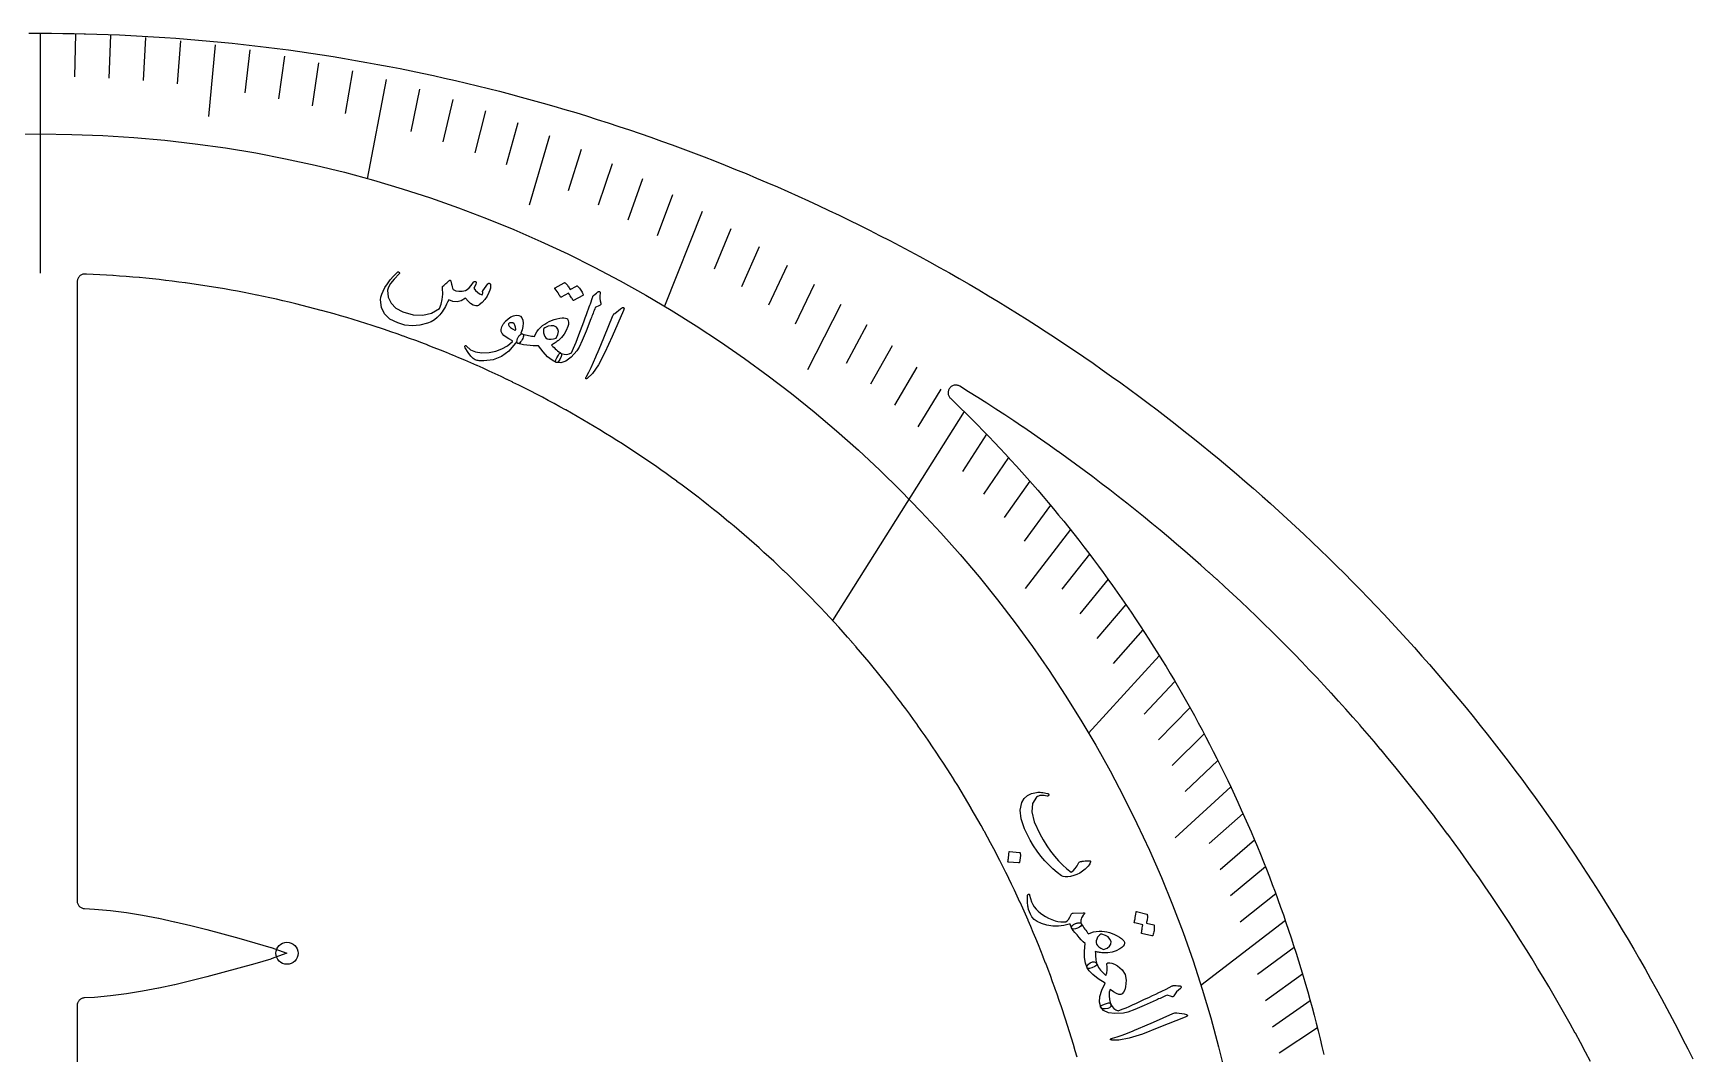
# Model space of a CAD drawing. Header units: millimetres. Extents: x -60 to 60, y -60 to 60.
# Drawn here: x -0.2 to 53.8, y 26.8 to 60 of the extents above; entities that cross this region are included whole.
import ezdxf

# ---------------------------------------------------------------- set-up
doc = ezdxf.new("R2010")
doc.units = ezdxf.units.MM
for name, color, linetype in [('CUT_INNER', 6, 'Continuous'), ('CUT_OUTER', 1, 'Continuous'), ('ENGRAVE', 7, 'Continuous'), ('ENGRAVE_FINE', 8, 'Continuous'), ('TEXT', 5, 'Continuous')]:
    doc.layers.add(name, color=color, linetype=linetype)

msp = doc.modelspace()

# ---------------------------------------------------------------- linework, layer by layer
at = {"layer": 'CUT_INNER'}
for points in [[(33.7266, 26.7028), (33.6677, 26.908), (33.6673, 26.9095), (33.6072, 27.1144), (33.6068, 27.1159), (33.5454, 27.3205), (33.545, 27.3219), (33.4823, 27.5261), (33.4819, 27.5276), (33.418, 27.7314), (33.4175, 27.7328), (33.3524, 27.9362), (33.352, 27.9377), (33.2856, 28.1406), (33.2851, 28.1421), (33.2175, 28.3447), (33.217, 28.3461), (33.1482, 28.5483), (33.1477, 28.5497), (33.0776, 28.7515), (33.0771, 28.7529), (33.0057, 28.9542), (33.0052, 28.9556), (32.9326, 29.1565), (32.9321, 29.1579), (32.8583, 29.3583), (32.8578, 29.3598), (32.7828, 29.5597), (32.7822, 29.5612), (32.706, 29.7606), (32.7054, 29.7621), (32.628, 29.9611), (32.6274, 29.9625), (32.5487, 30.1611), (32.5481, 30.1625), (32.4682, 30.3605), (32.4677, 30.3619), (32.3865, 30.5595), (32.3859, 30.5609), (32.3036, 30.758), (32.303, 30.7594), (32.2195, 30.9559), (32.2189, 30.9573), (32.1341, 31.1534), (32.1335, 31.1548), (32.0476, 31.3503), (32.047, 31.3517), (31.9598, 31.5466), (31.9592, 31.548), (31.8709, 31.7425), (31.8702, 31.7439), (31.7807, 31.9377), (31.78, 31.9391), (31.6893, 32.1325), (31.6887, 32.1339), (31.5968, 32.3266), (31.5961, 32.328), (31.503, 32.5202), (31.5024, 32.5216), (31.4081, 32.7132), (31.4074, 32.7146), (31.312, 32.9056), (31.3113, 32.907), (31.2147, 33.0975), (31.214, 33.0988), (31.1162, 33.2887), (31.1155, 33.2901), (31.0166, 33.4793), (31.0159, 33.4807), (30.9158, 33.6693), (30.9151, 33.6707), (30.8138, 33.8587), (30.8131, 33.8601), (30.7107, 34.0475), (30.7099, 34.0488), (30.6064, 34.2356), (30.6056, 34.2369), (30.5009, 34.4231), (30.5002, 34.4244), (30.3944, 34.6099), (30.3936, 34.6112), (30.2866, 34.7961), (30.2859, 34.7974), (30.1778, 34.9816), (30.177, 34.9829), (30.0677, 35.1664), (30.067, 35.1677), (29.9566, 35.3506), (29.9558, 35.3519), (29.8443, 35.534), (29.8435, 35.5353), (29.7309, 35.7168), (29.7301, 35.7181), (29.6164, 35.8989), (29.6156, 35.9002), (29.5008, 36.0802), (29.5, 36.0815), (29.3841, 36.2609), (29.3832, 36.2622), (29.2662, 36.4408), (29.2654, 36.4421), (29.1473, 36.62), (29.1464, 36.6213), (29.0272, 36.7985), (29.0264, 36.7998), (28.9061, 36.9763), (28.9052, 36.9775), (28.7839, 37.1533), (28.783, 37.1545), (28.6606, 37.3295), (28.6597, 37.3307), (28.5362, 37.505), (28.5353, 37.5062), (28.4107, 37.6797), (28.4098, 37.6809), (28.2842, 37.8536), (28.2833, 37.8549), (28.1566, 38.0268), (28.1557, 38.028), (28.0279, 38.1991), (28.027, 38.2004), (27.8982, 38.3707), (27.8973, 38.3719), (27.7675, 38.5415), (27.7665, 38.5427), (27.6357, 38.7115), (27.6347, 38.7127), (27.5028, 38.8806), (27.5019, 38.8819), (27.3689, 39.049), (27.368, 39.0502), (27.234, 39.2165), (27.233, 39.2177), (27.0981, 39.3832), (27.0971, 39.3844), (26.9611, 39.5491), (26.9601, 39.5502), (26.8231, 39.7141), (26.8222, 39.7152), (26.6842, 39.8782), (26.6832, 39.8794), (26.5442, 40.0415), (26.5432, 40.0427), (26.4032, 40.204), (26.4022, 40.2051), (26.2612, 40.3655), (26.2602, 40.3667), (26.1182, 40.5262), (26.1172, 40.5274), (25.9743, 40.6861), (25.9732, 40.6872), (25.8293, 40.845), (25.8283, 40.8461), (25.6834, 41.003), (25.6824, 41.0042), (25.5366, 41.1602), (25.5355, 41.1613), (25.3887, 41.3164), (25.3877, 41.3175), (25.2399, 41.4717), (25.2389, 41.4728), (25.0902, 41.6261), (25.0891, 41.6272), (24.9395, 41.7796), (24.9384, 41.7807), (24.7879, 41.9322), (24.7868, 41.9333), (24.6353, 42.0838), (24.6343, 42.0849), (24.4819, 42.2345), (24.4808, 42.2356), (24.3275, 42.3843), (24.3264, 42.3853), (24.1721, 42.5331), (24.171, 42.5341), (24.0159, 42.6809), (24.0148, 42.6819), (23.8588, 42.8278), (23.8576, 42.8288), (23.7007, 42.9737), (23.6996, 42.9747), (23.5418, 43.1186), (23.5407, 43.1197), (23.382, 43.2626), (23.3809, 43.2636), (23.2213, 43.4056), (23.2202, 43.4066), (23.0597, 43.5476), (23.0586, 43.5486), (22.8973, 43.6885), (22.8961, 43.6895), (22.734, 43.8285), (22.7328, 43.8295), (22.5699, 43.9675), (22.5687, 43.9685), (22.4049, 44.1055), (22.4037, 44.1065), (22.239, 44.2425), (22.2378, 44.2435), (22.0723, 44.3784), (22.0711, 44.3794), (21.9048, 44.5133), (21.9036, 44.5143), (21.7365, 44.6472), (21.7353, 44.6482), (21.5673, 44.7801), (21.5661, 44.781), (21.3973, 44.9119), (21.3961, 44.9128), (21.2266, 45.0427), (21.2253, 45.0436), (21.055, 45.1724), (21.0538, 45.1733), (20.8826, 45.3011), (20.8814, 45.302), (20.7095, 45.4287), (20.7082, 45.4296), (20.5355, 45.5552), (20.5343, 45.5561), (20.3608, 45.6807), (20.3596, 45.6816), (20.1854, 45.8051), (20.1841, 45.8059), (20.0091, 45.9284), (20.0079, 45.9293), (19.8321, 46.0506), (19.8309, 46.0515), (19.6544, 46.1718), (19.6531, 46.1726), (19.4759, 46.2918), (19.4747, 46.2927), (19.2967, 46.4108), (19.2955, 46.4116), (19.1168, 46.5286), (19.1155, 46.5294), (18.9361, 46.6454), (18.9349, 46.6462), (18.7548, 46.761), (18.7535, 46.7618), (18.5727, 46.8755), (18.5714, 46.8763), (18.3899, 46.9889), (18.3886, 46.9897), (18.2065, 47.1012), (18.2052, 47.102), (18.0223, 47.2123), (18.021, 47.2131), (17.8375, 47.3224), (17.8362, 47.3231), (17.652, 47.4312), (17.6507, 47.432), (17.4658, 47.539), (17.4645, 47.5397), (17.279, 47.6456), (17.2777, 47.6463), (17.0916, 47.751), (17.0902, 47.7518), (16.9034, 47.8553), (16.9021, 47.8561), (16.7147, 47.9585), (16.7133, 47.9592), (16.5253, 48.0604), (16.524, 48.0612), (16.3353, 48.1612), (16.3339, 48.162), (16.1447, 48.2609), (16.1433, 48.2616), (15.9535, 48.3594), (15.9521, 48.3601), (15.7616, 48.4567), (15.7603, 48.4574), (15.5692, 48.5528), (15.5678, 48.5535), (15.3762, 48.6477), (15.3748, 48.6484), (15.1826, 48.7415), (15.1812, 48.7422), (14.9885, 48.8341), (14.9871, 48.8347), (14.7938, 48.9254), (14.7924, 48.9261), (14.5985, 49.0156), (14.5971, 49.0162), (14.4026, 49.1046), (14.4013, 49.1052), (14.2063, 49.1923), (14.2049, 49.193), (14.0094, 49.2789), (14.008, 49.2795), (13.8119, 49.3643), (13.8105, 49.3649), (13.614, 49.4484), (13.6126, 49.449), (13.4155, 49.5313), (13.4141, 49.5319), (13.2166, 49.613), (13.2151, 49.6136), (13.0171, 49.6935), (13.0157, 49.6941), (12.8171, 49.7728), (12.8157, 49.7733), (12.6167, 49.8508), (12.6153, 49.8514), (12.4158, 49.9276), (12.4143, 49.9282), (12.2144, 50.0032), (12.213, 50.0037), (12.0126, 50.0775), (12.0111, 50.078), (11.8103, 50.1506), (11.8088, 50.1511), (11.6075, 50.2224), (11.6061, 50.2229), (11.4044, 50.293), (11.4029, 50.2935), (11.2007, 50.3624), (11.1993, 50.3629), (10.9967, 50.4305), (10.9953, 50.431), (10.7923, 50.4973), (10.7908, 50.4978), (10.5874, 50.5629), (10.586, 50.5634), (10.3822, 50.6273), (10.3807, 50.6277), (10.1766, 50.6903), (10.1751, 50.6908), (9.9705, 50.7521), (9.9691, 50.7526), (9.7641, 50.8127), (9.7627, 50.8131), (9.5574, 50.872), (9.5559, 50.8724), (9.3503, 50.93), (9.3488, 50.9304), (9.1428, 50.9867), (9.1413, 50.9871), (8.935, 51.0422), (8.9335, 51.0426), (8.7268, 51.0964), (8.7253, 51.0967), (8.5183, 51.1493), (8.5168, 51.1496), (8.3095, 51.2009), (8.308, 51.2013), (8.1004, 51.2512), (8.0989, 51.2516), (7.891, 51.3003), (7.8895, 51.3006), (7.6813, 51.3481), (7.6798, 51.3484), (7.4712, 51.3946), (7.4698, 51.3949), (7.261, 51.4398), (7.2595, 51.4401), (7.0504, 51.4837), (7.0489, 51.484), (6.8396, 51.5263), (6.8381, 51.5266), (6.6285, 51.5676), (6.627, 51.5679), (6.4171, 51.6076), (6.4156, 51.6079), (6.2056, 51.6464), (6.2041, 51.6466), (5.9938, 51.6838), (5.9922, 51.684), (5.7817, 51.7199), (5.7802, 51.7202), (5.5695, 51.7547), (5.568, 51.755), (5.357, 51.7883), (5.3555, 51.7885), (5.1443, 51.8205), (5.1428, 51.8207), (4.9315, 51.8514), (4.93, 51.8516), (4.7184, 51.881), (4.7169, 51.8812), (4.5052, 51.9093), (4.5037, 51.9095), (4.2918, 51.9363), (4.2903, 51.9365), (4.0783, 51.962), (4.0767, 51.9621), (3.8646, 51.9863), (3.863, 51.9865), (3.6507, 52.0094), (3.6492, 52.0095), (3.4367, 52.0311), (3.4352, 52.0313), (3.2226, 52.0516), (3.2211, 52.0517), (3.0084, 52.0707), (3.0068, 52.0708), (2.794, 52.0885), (2.7925, 52.0886), (2.5795, 52.105), (2.578, 52.1051), (2.365, 52.1201), (2.3635, 52.1202), (2.1503, 52.134), (2.1488, 52.1341), (1.9356, 52.1465), (1.9341, 52.1466), (1.7208, 52.1577), (1.7193, 52.1578), (1.506, 52.1676), (1.5044, 52.1677), (1.46, 52.1695), (1.4348, 52.1692), (1.4098, 52.1664), (1.3852, 52.1611), (1.3613, 52.1534), (1.3382, 52.1433), (1.3163, 52.1309), (1.2958, 52.1164), (1.2768, 52.0999), (1.2595, 52.0816), (1.2442, 52.0617), (1.231, 52.0403), (1.22, 52.0176), (1.2113, 51.994), (1.205, 51.9697), (1.2013, 51.9448), (1.2, 51.9197), (1.2, 31.7841), (1.2011, 31.7604), (1.2045, 31.7368), (1.2101, 31.7137), (1.2179, 31.6912), (1.2278, 31.6695), (1.2397, 31.6489), (1.2535, 31.6295), (1.2691, 31.6116), (1.2864, 31.5951), (1.3051, 31.5804), (1.3251, 31.5676), (1.3463, 31.5567), (1.3684, 31.5478), (1.3912, 31.5412), (1.4146, 31.5367), (1.4383, 31.5344), (1.7602, 31.5193), (1.7654, 31.519), (2.2822, 31.4729), (2.2869, 31.4724), (2.8042, 31.4064), (2.8083, 31.4058), (3.3262, 31.322), (3.3298, 31.3214), (3.8483, 31.2222), (3.8512, 31.2216), (4.3703, 31.1092), (4.3727, 31.1087), (4.8923, 30.9856), (4.8941, 30.9851), (5.4143, 30.8535), (5.4156, 30.8532), (5.9357, 30.7153), (6.4576, 30.5723), (6.9795, 30.4254), (6.9808, 30.425), (7.4983, 30.2734), (7.5054, 30.2711), (8.0176, 30.087), (8.0228, 30.0848), (8.0176, 30.0827), (7.5054, 29.8986), (7.4983, 29.8963), (6.9808, 29.7447), (6.9795, 29.7443), (6.4593, 29.5978), (5.9377, 29.4549), (5.4156, 29.3165), (5.4143, 29.3162), (4.8941, 29.1845), (4.8923, 29.1841), (4.3727, 29.061), (4.3703, 29.0604), (3.8512, 28.9481), (3.8483, 28.9475), (3.3298, 28.8483), (3.3262, 28.8477), (2.8083, 28.7639), (2.8042, 28.7633), (2.2869, 28.6973), (2.2822, 28.6968), (1.7654, 28.6507), (1.7602, 28.6503), (1.4383, 28.6353), (1.4146, 28.633), (1.3912, 28.6285), (1.3684, 28.6218), (1.3463, 28.613), (1.3251, 28.6021), (1.3051, 28.5893), (1.2864, 28.5745), (1.2691, 28.5581), (1.2535, 28.5401), (1.2397, 28.5208), (1.2278, 28.5001), (1.2179, 28.4785), (1.2101, 28.456), (1.2045, 28.4329), (1.2011, 28.4093), (1.2, 28.3855), (1.2, 18.5477)], [(50.4331, 26.5613), (50.2699, 26.8689), (50.2691, 26.8703), (50.1041, 27.1769), (50.1033, 27.1782), (49.9364, 27.4838), (49.9356, 27.4851), (49.7668, 27.7897), (49.766, 27.791), (49.5953, 28.0945), (49.5946, 28.0959), (49.422, 28.3983), (49.4213, 28.3996), (49.2468, 28.701), (49.2461, 28.7023), (49.0698, 29.0027), (49.069, 29.004), (48.8909, 29.3032), (48.8901, 29.3045), (48.7102, 29.6026), (48.7094, 29.6039), (48.5276, 29.901), (48.5268, 29.9023), (48.3433, 30.1982), (48.3425, 30.1995), (48.1571, 30.4942), (48.1562, 30.4955), (47.969, 30.7891), (47.9682, 30.7904), (47.7792, 31.0829), (47.7784, 31.0842), (47.5876, 31.3755), (47.5868, 31.3767), (47.3942, 31.6669), (47.3933, 31.6681), (47.199, 31.9571), (47.1981, 31.9583), (47.002, 32.2461), (47.0012, 32.2473), (46.8033, 32.5339), (46.8024, 32.5351), (46.6028, 32.8204), (46.6019, 32.8217), (46.4005, 33.1058), (46.3996, 33.107), (46.1965, 33.3899), (46.1956, 33.3911), (45.9908, 33.6727), (45.9899, 33.6739), (45.7833, 33.9542), (45.7824, 33.9555), (45.5741, 34.2345), (45.5732, 34.2358), (45.3632, 34.5135), (45.3622, 34.5147), (45.1505, 34.7912), (45.1496, 34.7924), (44.9362, 35.0676), (44.9353, 35.0688), (44.7202, 35.3427), (44.7192, 35.3439), (44.5025, 35.6164), (44.5015, 35.6176), (44.2831, 35.8888), (44.2822, 35.89), (44.0621, 36.1598), (44.0611, 36.161), (43.8394, 36.4295), (43.8384, 36.4307), (43.615, 36.6978), (43.614, 36.699), (43.389, 36.9647), (43.388, 36.9659), (43.1614, 37.2303), (43.1604, 37.2314), (42.9322, 37.4944), (42.9311, 37.4956), (42.7013, 37.7571), (42.7003, 37.7583), (42.4688, 38.0184), (42.4678, 38.0196), (42.2347, 38.2783), (42.2337, 38.2794), (41.9991, 38.5367), (41.998, 38.5378), (41.7618, 38.7937), (41.7608, 38.7948), (41.523, 39.0492), (41.5219, 39.0503), (41.2826, 39.3033), (41.2816, 39.3044), (41.0407, 39.5558), (41.0396, 39.5569), (40.7972, 39.8069), (40.7961, 39.808), (40.5522, 40.0565), (40.5511, 40.0576), (40.3056, 40.3045), (40.3045, 40.3056), (40.0576, 40.5511), (40.0565, 40.5522), (39.808, 40.7961), (39.8069, 40.7972), (39.5569, 41.0396), (39.5558, 41.0407), (39.3044, 41.2816), (39.3033, 41.2826), (39.0503, 41.5219), (39.0492, 41.523), (38.7948, 41.7608), (38.7937, 41.7618), (38.5378, 41.998), (38.5367, 41.9991), (38.2794, 42.2337), (38.2783, 42.2347), (38.0196, 42.4678), (38.0184, 42.4688), (37.7583, 42.7003), (37.7571, 42.7013), (37.4956, 42.9311), (37.4944, 42.9322), (37.2314, 43.1604), (37.2303, 43.1614), (36.9659, 43.388), (36.9647, 43.389), (36.699, 43.614), (36.6978, 43.615), (36.4307, 43.8384), (36.4295, 43.8394), (36.161, 44.0611), (36.1598, 44.0621), (35.89, 44.2822), (35.8888, 44.2831), (35.6176, 44.5015), (35.6164, 44.5025), (35.3439, 44.7192), (35.3427, 44.7202), (35.0688, 44.9353), (35.0676, 44.9362), (34.7924, 45.1496), (34.7912, 45.1505), (34.5147, 45.3622), (34.5135, 45.3632), (34.2358, 45.5732), (34.2345, 45.5741), (33.9555, 45.7824), (33.9542, 45.7833), (33.6739, 45.9899), (33.6727, 45.9908), (33.3911, 46.1956), (33.3899, 46.1965), (33.107, 46.3996), (33.1058, 46.4005), (32.8217, 46.6019), (32.8204, 46.6028), (32.5351, 46.8024), (32.5339, 46.8033), (32.2473, 47.0012), (32.2461, 47.002), (31.9583, 47.1981), (31.9571, 47.199), (31.6681, 47.3933), (31.6669, 47.3942), (31.3767, 47.5868), (31.3755, 47.5876), (31.0842, 47.7784), (31.0829, 47.7792), (30.7904, 47.9682), (30.7891, 47.969), (30.4955, 48.1562), (30.4942, 48.1571), (30.1995, 48.3425), (30.1982, 48.3433), (29.9121, 48.5208), (29.8907, 48.5326), (29.8683, 48.5423), (29.845, 48.5498), (29.8212, 48.555), (29.7969, 48.5578), (29.7725, 48.5582), (29.7481, 48.5562), (29.7241, 48.5519), (29.7005, 48.5453), (29.6778, 48.5364), (29.656, 48.5253), (29.6354, 48.5121), (29.6162, 48.497), (29.5986, 48.4801), (29.5827, 48.4615), (29.5687, 48.4415), (29.5567, 48.4202), (29.5469, 48.3979), (29.5392, 48.3747), (29.5339, 48.3508), (29.5309, 48.3266), (29.5304, 48.3021), (29.5321, 48.2778), (29.5363, 48.2537), (29.5428, 48.2301), (29.5516, 48.2073), (29.5625, 48.1855), (29.5756, 48.1648), (29.5905, 48.1455), (29.6073, 48.1278), (29.7393, 48.0013), (29.9281, 47.8183), (30.1157, 47.6341), (30.3023, 47.4487), (30.4876, 47.2622), (30.6718, 47.0746), (30.8549, 46.8858), (31.0368, 46.6959), (31.2175, 46.5049), (31.3971, 46.3128), (31.5755, 46.1196), (31.7527, 45.9253), (31.9287, 45.73), (32.1034, 45.5335), (32.277, 45.336), (32.4494, 45.1374), (32.6205, 44.9378), (32.7905, 44.7371), (32.9591, 44.5354), (33.1266, 44.3327), (33.2928, 44.1289), (33.4577, 43.9241), (33.6214, 43.7183), (33.7838, 43.5115), (33.945, 43.3037), (34.1048, 43.0949), (34.2634, 42.8852), (34.4207, 42.6745), (34.5767, 42.4628), (34.7314, 42.2501), (34.8848, 42.0366), (35.0368, 41.822), (35.1876, 41.6066), (35.337, 41.3902), (35.4851, 41.1729), (35.6319, 40.9548), (35.7773, 40.7357), (35.9214, 40.5157), (36.0641, 40.2949), (36.2055, 40.0731), (36.3455, 39.8506), (36.4841, 39.6271), (36.6214, 39.4028), (36.7572, 39.1777), (36.8917, 38.9518), (37.0248, 38.725), (37.1566, 38.4974), (37.2869, 38.269), (37.4158, 38.0398), (37.5433, 37.8098), (37.6694, 37.5791), (37.794, 37.3476), (37.9173, 37.1153), (38.0391, 36.8823), (38.1595, 36.6485), (38.2784, 36.414), (38.396, 36.1787), (38.512, 35.9428), (38.6266, 35.7061), (38.7398, 35.4688), (38.8515, 35.2307), (38.9617, 34.992), (39.0705, 34.7526), (39.1778, 34.5125), (39.2836, 34.2718), (39.388, 34.0305), (39.4908, 33.7885), (39.5922, 33.5458), (39.6921, 33.3026), (39.7905, 33.0587), (39.8874, 32.8143), (39.9828, 32.5693), (40.0767, 32.3236), (40.169, 32.0774), (40.2599, 31.8307), (40.3493, 31.5834), (40.4371, 31.3355), (40.5234, 31.0872), (40.6082, 30.8382), (40.6914, 30.5888), (40.7731, 30.3389), (40.8533, 30.0885), (40.932, 29.8375), (41.0091, 29.5861), (41.0847, 29.3343), (41.1587, 29.082), (41.2311, 28.8292), (41.3021, 28.576), (41.3714, 28.3223), (41.4392, 28.0683), (41.5055, 27.8138), (41.5701, 27.5589), (41.6332, 27.3037), (41.6948, 27.048), (41.7548, 26.792)]]:
    msp.add_lwpolyline(points, dxfattribs=at)
at = {"layer": 'CUT_OUTER'}
msp.add_lwpolyline([(-0.3682, 59.9989), (0, 60), (0.3682, 59.9989), (0.7363, 59.9955), (1.1044, 59.9898), (1.4245, 59.983), (1.4717, 59.9819), (1.8397, 59.9718), (2.2077, 59.9594), (2.5755, 59.9447), (2.9433, 59.9278), (3.311, 59.9086), (3.6785, 59.8871), (4.0459, 59.8634), (4.4131, 59.8375), (4.7802, 59.8093), (5.1471, 59.7788), (5.5138, 59.7461), (5.8803, 59.7112), (6.2465, 59.674), (6.6126, 59.6345), (6.9784, 59.5928), (7.3439, 59.5489), (7.7091, 59.5027), (8.0741, 59.4543), (8.4387, 59.4036), (8.8031, 59.3507), (9.1671, 59.2956), (9.5307, 59.2382), (9.894, 59.1786), (10.257, 59.1168), (10.6195, 59.0527), (10.9816, 58.9865), (11.3434, 58.918), (11.7047, 58.8473), (12.0655, 58.7743), (12.4259, 58.6992), (12.7859, 58.6218), (13.1453, 58.5423), (13.5043, 58.4605), (13.8627, 58.3766), (14.2207, 58.2904), (14.5781, 58.2021), (14.9349, 58.1115), (15.2912, 58.0188), (15.6469, 57.9239), (16.002, 57.8268), (16.3565, 57.7275), (16.7104, 57.626), (17.0637, 57.5224), (17.4163, 57.4166), (17.7683, 57.3087), (18.1196, 57.1986), (18.4703, 57.0863), (18.8202, 56.9719), (19.1694, 56.8554), (19.5179, 56.7367), (19.8657, 56.6159), (20.2127, 56.4929), (20.5589, 56.3678), (20.9044, 56.2406), (21.2491, 56.1113), (21.593, 55.9798), (21.9361, 55.8463), (22.2783, 55.7106), (22.6197, 55.5729), (22.9603, 55.4331), (23.3, 55.2911), (23.6388, 55.1471), (23.9768, 55.001), (24.3138, 54.8529), (24.6499, 54.7027), (24.9851, 54.5504), (25.3193, 54.3961), (25.6526, 54.2397), (25.9849, 54.0813), (26.3163, 53.9208), (26.6466, 53.7583), (26.976, 53.5938), (27.3043, 53.4273), (27.6316, 53.2587), (27.9579, 53.0882), (28.2831, 52.9156), (28.6073, 52.7411), (28.9304, 52.5646), (29.2523, 52.3861), (29.5732, 52.2056), (29.893, 52.0232), (30.2116, 51.8388), (30.5291, 51.6524), (30.8455, 51.4641), (31.1607, 51.2739), (31.4747, 51.0817), (31.7876, 50.8876), (32.0992, 50.6916), (32.4096, 50.4937), (32.7189, 50.2939), (33.0268, 50.0922), (33.3336, 49.8886), (33.6391, 49.6831), (33.9433, 49.4758), (34.2462, 49.2666), (34.5479, 49.0555), (34.8482, 48.8426), (35.1473, 48.6279), (35.445, 48.4113), (35.7413, 48.1929), (36.0364, 47.9727), (36.3301, 47.7507), (36.6224, 47.5269), (36.9133, 47.3013), (37.2028, 47.0739), (37.491, 46.8447), (37.7777, 46.6138), (38.063, 46.3811), (38.3469, 46.1467), (38.6293, 45.9105), (38.9103, 45.6726), (39.1898, 45.433), (39.4678, 45.1917), (39.7444, 44.9487), (40.0194, 44.704), (40.293, 44.4576), (40.565, 44.2095), (40.8355, 43.9598), (41.1045, 43.7084), (41.3719, 43.4553), (41.6377, 43.2007), (41.902, 42.9444), (42.1647, 42.6865), (42.4259, 42.4269), (42.6854, 42.1658), (42.9433, 41.9031), (43.1996, 41.6388), (43.4543, 41.373), (43.7073, 41.1056), (43.9587, 40.8366), (44.2085, 40.5661), (44.4566, 40.2941), (44.703, 40.0206), (44.9477, 39.7455), (45.1907, 39.469), (45.432, 39.1909), (45.6716, 38.9114), (45.9095, 38.6305), (46.1457, 38.3481), (46.3801, 38.0642), (46.6128, 37.7789), (46.8438, 37.4922), (47.0729, 37.204), (47.3003, 36.9145), (47.5259, 36.6236), (47.7497, 36.3313), (47.9718, 36.0376), (48.192, 35.7426), (48.4104, 35.4462), (48.627, 35.1485), (48.8417, 34.8495), (49.0546, 34.5491), (49.2657, 34.2475), (49.4749, 33.9445), (49.6823, 33.6403), (49.8878, 33.3348), (50.0914, 33.0281), (50.2931, 32.7201), (50.4929, 32.4109), (50.6908, 32.1005), (50.8868, 31.7889), (51.0809, 31.476), (51.2731, 31.162), (51.4633, 30.8468), (51.6516, 30.5305), (51.838, 30.213), (52.0224, 29.8943), (52.2048, 29.5746), (52.3853, 29.2537), (52.5638, 28.9317), (52.7404, 28.6086), (52.9149, 28.2845), (53.0875, 27.9593), (53.258, 27.633), (53.4266, 27.3057), (53.5931, 26.9774), (53.7576, 26.648)], dxfattribs=at)
at = {"layer": 'ENGRAVE'}
for points in [[(0, 60), (0, 52.2)], [(11.2544, 58.4958), (10.6335, 55.2688)], [(21.5256, 54.2016), (20.3019, 51.1204)], [(30.0492, 47.6997), (25.7709, 40.9085)], [(36.4023, 39.7593), (34.0971, 37.2415)], [(40.5027, 31.1473), (37.7516, 29.0316)]]:
    msp.add_lwpolyline(points, dxfattribs=at)
for centre, radius in [((0, 17.1454), 39.5786), ((8.0237, 30.0848), 0.36)]:
    msp.add_circle(centre, radius, dxfattribs=at)
at = {"layer": 'ENGRAVE_FINE'}
for points in [[(1.1425, 59.9848), (1.1157, 58.581)], [(2.2839, 59.9391), (2.2304, 58.5359)], [(3.4232, 59.8631), (3.343, 58.461)], [(4.5594, 59.7568), (4.4525, 58.3562)], [(5.6915, 59.6204), (5.4689, 57.2892)], [(6.8184, 59.4541), (6.6582, 58.0578)], [(7.9391, 59.2582), (7.7524, 57.8646)], [(9.0526, 59.0329), (8.8394, 57.6425)], [(10.158, 58.7787), (9.9184, 57.3919)], [(12.3407, 58.1847), (12.0483, 56.8063)], [(13.416, 57.8459), (13.0975, 56.4723)], [(14.4796, 57.4797), (14.1349, 56.1115)], [(15.5305, 57.0869), (15.1598, 55.7243)], [(16.5679, 56.6678), (15.9068, 54.4067)], [(17.591, 56.2232), (17.1686, 54.8733)], [(18.599, 55.7536), (18.151, 54.4106)], [(19.5912, 55.2597), (19.1177, 53.924)], [(20.567, 54.7421), (20.0681, 53.4142)], [(22.4665, 53.6389), (21.9172, 52.3276)], [(23.3889, 53.0547), (22.8148, 51.7523)], [(24.2925, 52.4497), (23.6936, 51.1566)], [(25.1766, 51.8247), (24.5532, 50.5414)], [(26.0408, 51.1806), (24.9607, 49.0577)], [(26.8847, 50.518), (26.2127, 49.2553)], [(27.7078, 49.8378), (27.0119, 48.586)], [(28.5098, 49.1408), (27.7901, 47.9003)], [(29.2904, 48.4279), (28.5471, 47.199)], [(30.786, 46.9572), (29.9963, 45.7527)], [(31.5006, 46.2011), (30.688, 45.0093)], [(32.1928, 45.4322), (31.3576, 44.2536)], [(32.8624, 44.6514), (32.0049, 43.4862)], [(33.5094, 43.8594), (32.0423, 41.9391)], [(34.1336, 43.057), (33.2322, 41.9199)], [(34.735, 42.2451), (33.812, 41.1225)], [(35.3136, 41.4243), (34.3693, 40.3166)], [(35.8694, 40.5954), (34.9041, 39.5029)], [(36.9126, 38.9165), (35.9061, 37.8554)], [(37.4001, 38.0678), (36.3736, 37.0229)], [(37.8651, 37.214), (36.8188, 36.1856)], [(38.3077, 36.3557), (37.2419, 35.3441)], [(38.7281, 35.4935), (36.9177, 33.8343)], [(39.1264, 34.6281), (38.0225, 33.6512)], [(39.5027, 33.7602), (38.3804, 32.8011)], [(39.8574, 32.8904), (38.7169, 31.9493)], [(40.1906, 32.0192), (39.0323, 31.0964)], [(40.7937, 30.2751), (39.6009, 29.3898)], [(41.0641, 29.4032), (39.8545, 28.5371)], [(41.3141, 28.5322), (40.0881, 27.6855)], [(41.544, 27.6626), (40.302, 26.8356)]]:
    msp.add_lwpolyline(points, dxfattribs=at)
at = {"layer": 'TEXT'}
for points in [[(14.5632, 51.847), (14.5758, 51.8597), (14.5883, 51.8672), (14.6008, 51.8696), (14.6133, 51.8669), (14.6274, 51.8589), (14.6378, 51.8484), (14.6445, 51.8353), (14.6476, 51.8197), (14.6493, 51.7677), (14.6409, 51.7078), (14.6222, 51.6399), (14.5934, 51.5639), (14.534, 51.4451), (14.4619, 51.3389), (14.3774, 51.245), (14.2804, 51.1635), (14.2517, 51.1461), (14.2236, 51.1351), (14.1962, 51.1305), (14.1694, 51.1322), (14.0823, 51.162), (13.9971, 51.2147), (13.9135, 51.2905), (13.8313, 51.3892), (13.694, 51.3034), (13.5574, 51.2642), (13.4211, 51.2716), (13.2847, 51.3257), (13.2514, 51.2532), (13.2173, 51.1844), (13.1824, 51.1191), (13.1466, 51.0575), (13.1099, 50.999), (13.0721, 50.9432), (13.0331, 50.8901), (12.993, 50.8397), (12.9115, 50.7522), (12.8187, 50.6782), (12.7148, 50.6173), (12.5996, 50.5696), (12.35, 50.5067), (12.105, 50.487), (11.8638, 50.5105), (11.6255, 50.5773), (11.3752, 50.7049), (11.1991, 50.8727), (11.0969, 51.082), (11.0689, 51.3334), (11.0809, 51.4168), (11.1089, 51.5109), (11.1529, 51.6157), (11.2132, 51.731), (11.29, 51.8539), (11.3826, 51.9775), (11.4911, 52.1018), (11.6158, 52.2266), (11.625, 52.234), (11.6346, 52.2383), (11.6447, 52.2394), (11.6552, 52.2374), (11.665, 52.2332), (11.6728, 52.2276), (11.6787, 52.2206), (11.6827, 52.2124), (11.6836, 52.2018), (11.6818, 52.1918), (11.6771, 52.1822), (11.6695, 52.173), (11.5081, 52.0056), (11.3929, 51.862), (11.3234, 51.7425), (11.2991, 51.6475), (11.3203, 51.4133), (11.4095, 51.2183), (11.5664, 51.0619), (11.7914, 50.9431), (12.1304, 50.8475), (12.4418, 50.8319), (12.7274, 50.897), (12.9882, 51.0437), (13.0418, 51.1853), (13.0761, 51.3435), (13.0908, 51.5181), (13.0857, 51.7093), (13.0834, 51.7293), (13.0845, 51.7461), (13.0888, 51.7596), (13.0965, 51.7698), (13.1304, 51.802), (13.1625, 51.832), (13.1929, 51.86), (13.2215, 51.8858), (13.2481, 51.9091), (13.2727, 51.9294), (13.2951, 51.9468), (13.3153, 51.9611), (13.3258, 51.9665), (13.3348, 51.9668), (13.3424, 51.9621), (13.3486, 51.9524), (13.3512, 51.9458), (13.3546, 51.936), (13.3587, 51.9228), (13.3635, 51.9063), (13.3687, 51.8866), (13.3737, 51.8639), (13.3786, 51.8383), (13.3833, 51.8097), (13.3938, 51.754), (13.4046, 51.7124), (13.4157, 51.6848), (13.4272, 51.6712), (13.5157, 51.6278), (13.6134, 51.6074), (13.7203, 51.6099), (13.8366, 51.6353), (13.8863, 51.6631), (13.9463, 51.7173), (14.0166, 51.7977), (14.0973, 51.9046), (14.105, 51.9147), (14.1146, 51.9219), (14.1263, 51.9264), (14.1399, 51.928), (14.1519, 51.9277), (14.1624, 51.9249), (14.1714, 51.9197), (14.1789, 51.9121), (14.1835, 51.8847), (14.1719, 51.8416), (14.1439, 51.7827), (14.0998, 51.708), (14.1533, 51.6356), (14.2174, 51.576), (14.2924, 51.5291), (14.3783, 51.4949), (14.3878, 51.5208), (14.3932, 51.5428), (14.3944, 51.561), (14.3913, 51.5753), (14.3869, 51.5894), (14.386, 51.6021), (14.3886, 51.6133), (14.3947, 51.623)], [(17.4482, 51.7796), (17.4548, 51.7815), (17.4622, 51.7809), (17.4706, 51.7778), (17.4799, 51.772), (17.5084, 51.742), (17.5351, 51.7113), (17.5601, 51.6798), (17.5832, 51.6477), (17.6047, 51.6145), (17.6246, 51.5799), (17.643, 51.544), (17.6597, 51.5068), (17.6616, 51.497), (17.6603, 51.4885), (17.6556, 51.481), (17.6477, 51.4748), (17.3494, 51.3051), (17.3431, 51.3041), (17.3363, 51.3075), (17.3291, 51.3154), (17.3214, 51.3278), (17.3169, 51.3378), (17.3088, 51.3527), (17.297, 51.3722), (17.2816, 51.3965), (17.2624, 51.4259), (17.2393, 51.4606), (17.2122, 51.5007), (17.1812, 51.5462), (16.9489, 51.413), (16.9397, 51.4099), (16.9311, 51.4123), (16.923, 51.4202), (16.9155, 51.4336), (16.909, 51.4453), (16.8985, 51.4631), (16.8839, 51.4871), (16.8653, 51.5173), (16.8421, 51.5538), (16.8139, 51.597), (16.7807, 51.6468), (16.7424, 51.7031), (16.7394, 51.7109), (16.7394, 51.7171), (16.7426, 51.7219), (16.7488, 51.7252), (17.0429, 51.8883), (17.0494, 51.8904), (17.0569, 51.8899), (17.0653, 51.8868), (17.0746, 51.8812), (17.0998, 51.8573), (17.1233, 51.8325), (17.1452, 51.8065), (17.1654, 51.7795), (17.1841, 51.7517), (17.2013, 51.7233), (17.2171, 51.6942), (17.2315, 51.6645)], [(17.9959, 51.4684), (18.0482, 51.5104), (18.0893, 51.544), (18.1193, 51.569), (18.1381, 51.5855), (18.1512, 51.5954), (18.164, 51.6006), (18.1767, 51.6011), (18.1891, 51.597), (18.201, 51.5881), (18.2084, 51.5761), (18.2115, 51.5612), (18.2101, 51.5432), (18.2014, 51.4562), (18.202, 51.3734), (18.2118, 51.2947), (18.231, 51.22), (18.2352, 51.1971), (18.2292, 51.177), (18.213, 51.1598), (18.1866, 51.1453), (18.0552, 51.0828), (18.0358, 51.0338), (18.0168, 50.9856), (17.9983, 50.9383), (17.9801, 50.8918), (17.9624, 50.8462), (17.9452, 50.8014), (17.9284, 50.7574), (17.912, 50.7143), (17.7593, 50.3155), (17.6313, 50.0084), (17.5287, 49.7926), (17.4518, 49.6678), (17.2641, 49.4673), (17.0908, 49.3375), (16.9319, 49.2783), (16.7867, 49.2897), (16.7834, 49.2914), (16.7801, 49.2931), (16.7769, 49.2948), (16.7736, 49.2965), (16.7639, 49.3255), (16.7738, 49.3752), (16.8033, 49.4454), (16.8524, 49.5363), (16.8732, 49.5686), (16.8953, 49.5885), (16.9189, 49.5959), (16.9439, 49.5908), (17.0368, 49.5637), (17.1229, 49.5575), (17.2023, 49.5724), (17.275, 49.6083), (17.3093, 49.6795), (17.3464, 49.7616), (17.3863, 49.8544), (17.4289, 49.9581), (17.4743, 50.0721), (17.5223, 50.1959), (17.5729, 50.3296), (17.6261, 50.473), (17.6794, 50.6135), (17.7267, 50.74), (17.7682, 50.8525), (17.8039, 50.951), (17.8342, 51.0353), (17.8596, 51.1051), (17.8801, 51.1604), (17.8957, 51.2012), (17.9608, 51.41), (17.9696, 51.4294), (17.9784, 51.4456), (17.9871, 51.4586), (17.9959, 51.4684)], [(15.4493, 49.9076), (15.239, 49.6631), (14.9989, 49.488), (14.7293, 49.3813), (14.4299, 49.342), (14.3906, 49.3419), (14.3524, 49.343), (14.3154, 49.3454), (14.2794, 49.3492), (14.2448, 49.3543), (14.2119, 49.361), (14.1806, 49.3692), (14.1511, 49.379), (14.0849, 49.4205), (14.0077, 49.5001), (13.919, 49.6177), (13.8184, 49.7731), (13.809, 49.7933), (13.8056, 49.8103), (13.8083, 49.8243), (13.8171, 49.8352), (13.8291, 49.8414), (13.8413, 49.8413), (13.8539, 49.8349), (13.8668, 49.8223), (13.9927, 49.7098), (14.1574, 49.6388), (14.3615, 49.6087), (14.6057, 49.6188), (14.8212, 49.6598), (15.0185, 49.7326), (15.1976, 49.8376), (15.3585, 49.9752), (15.3607, 49.9817), (15.3611, 49.9875), (15.3597, 49.9926), (15.3564, 49.997), (15.244, 50.0577), (15.1517, 50.1169), (15.0796, 50.1748), (15.0278, 50.2316), (14.9972, 50.2967), (14.9925, 50.3698), (15.0137, 50.4508), (15.0609, 50.5397), (15.0683, 50.551), (15.0763, 50.5623), (15.0847, 50.5736), (15.0937, 50.585), (15.1033, 50.5965), (15.1136, 50.6086), (15.1246, 50.6211), (15.1364, 50.634), (15.2211, 50.714), (15.307, 50.7732), (15.394, 50.8115), (15.4821, 50.829), (15.5618, 50.8239), (15.6237, 50.7948), (15.6676, 50.7416), (15.6934, 50.6644), (15.7027, 50.5694), (15.6956, 50.4674), (15.672, 50.3585), (15.6321, 50.2428), (15.6388, 50.2397), (15.6454, 50.237), (15.6519, 50.2346), (15.6583, 50.2325), (15.6647, 50.2304), (15.6711, 50.228), (15.6777, 50.2252), (15.6844, 50.2222), (15.7049, 50.2065), (15.7156, 50.1834), (15.7166, 50.1529), (15.7079, 50.115), (15.6931, 50.0758), (15.6743, 50.0379), (15.6515, 50.0015), (15.6248, 49.9664), (15.5978, 49.9372), (15.5742, 49.9184), (15.554, 49.9099), (15.5373, 49.9119), (15.4737, 49.942), (15.4704, 49.936), (15.4652, 49.9282), (15.4581, 49.9188), (15.4493, 49.9076)], [(18.8775, 51.0347), (18.9446, 51.0772), (18.9832, 51.0837), (18.9932, 51.0544), (18.9745, 50.9891), (18.5998, 50.139), (18.3665, 49.6189), (18.1534, 49.2186), (17.9617, 48.9373), (17.7923, 48.7745), (17.7726, 48.7644), (17.7583, 48.7611), (17.7493, 48.7646), (17.7457, 48.7747), (17.7455, 48.7875), (17.7485, 48.8023), (17.7547, 48.8191), (17.7642, 48.8379), (17.8441, 48.9805), (17.9224, 49.1354), (17.9988, 49.3026), (18.0734, 49.4823), (18.0936, 49.5288), (18.1471, 49.6551), (18.2335, 49.8614), (18.3525, 50.1477), (18.609, 50.7866), (18.6248, 50.8193), (18.6428, 50.8477), (18.6628, 50.8717), (18.6849, 50.8913)], [(15.467, 50.3661), (15.4604, 50.4453), (15.4418, 50.5078), (15.4112, 50.5534), (15.3686, 50.5821), (15.3377, 50.5874), (15.3079, 50.5871), (15.2791, 50.5811), (15.2513, 50.5694), (15.2404, 50.5614), (15.2343, 50.5502), (15.2329, 50.5358), (15.2362, 50.5182), (15.2571, 50.4711), (15.2981, 50.4265), (15.3593, 50.3846), (15.4407, 50.345), (15.4499, 50.3428), (15.4574, 50.3456), (15.4631, 50.3533), (15.467, 50.3661)], [(17.124, 50.7253), (17.1288, 50.7227), (17.1332, 50.7201), (17.137, 50.7175), (17.1402, 50.7149), (17.1432, 50.7122), (17.146, 50.7093), (17.1487, 50.7062), (17.1514, 50.7028), (17.1732, 50.6532), (17.1824, 50.5968), (17.1788, 50.5337), (17.1624, 50.4638), (17.1107, 50.3316), (17.0426, 50.2125), (16.9584, 50.1064), (16.8583, 50.0133), (16.8323, 49.9927), (16.8056, 49.9725), (16.778, 49.9527), (16.7496, 49.9333), (16.7204, 49.9143), (16.6904, 49.8957), (16.6595, 49.8775), (16.6279, 49.8598), (16.6699, 49.8163), (16.711, 49.7755), (16.7514, 49.7374), (16.7911, 49.702), (16.83, 49.6695), (16.8685, 49.6402), (16.9065, 49.6139), (16.9439, 49.5908), (16.9561, 49.5778), (16.9595, 49.556), (16.9541, 49.5256), (16.9399, 49.4864), (16.8964, 49.3913), (16.8563, 49.3268), (16.8197, 49.2929), (16.7867, 49.2897), (16.6463, 49.3637), (16.5028, 49.4787), (16.3557, 49.6347), (16.2042, 49.8318), (16.1209, 49.8329), (16.0298, 49.8378), (15.9308, 49.8463), (15.8239, 49.8583), (15.7184, 49.8725), (15.6348, 49.8863), (15.5734, 49.9), (15.5339, 49.9135), (15.5173, 49.9271), (15.5077, 49.9489), (15.5049, 49.9789), (15.5091, 50.017), (15.5137, 50.0378), (15.5197, 50.058), (15.5272, 50.0774), (15.5361, 50.0961), (15.5461, 50.1143), (15.5568, 50.1323), (15.5681, 50.1499), (15.58, 50.1672), (15.6064, 50.197), (15.6318, 50.2158), (15.6561, 50.2236), (15.6794, 50.2204), (15.732, 50.2063), (15.7835, 50.1933), (15.8341, 50.1816), (15.8837, 50.1709), (15.9328, 50.1613), (15.9818, 50.1524), (16.0307, 50.1443), (16.0795, 50.137), (16.1102, 50.2162), (16.1534, 50.293), (16.2091, 50.3674), (16.2774, 50.4394), (16.3405, 50.4933), (16.4076, 50.5426), (16.4788, 50.5873), (16.5539, 50.6273), (16.6334, 50.6623), (16.7178, 50.6923), (16.8071, 50.717), (16.9013, 50.7366), (16.9716, 50.7455), (17.0322, 50.7465), (17.083, 50.7398), (17.124, 50.7253)], [(16.7894, 50.4464), (16.7074, 50.482), (16.6164, 50.4898), (16.5165, 50.4697), (16.4078, 50.4216), (16.3828, 50.4002), (16.3684, 50.3652), (16.3647, 50.3166), (16.3716, 50.2543), (16.3895, 50.1901), (16.4157, 50.1376), (16.4502, 50.0967), (16.493, 50.0673), (16.5476, 50.0503), (16.6137, 50.0478), (16.6916, 50.06), (16.7813, 50.0866), (16.8338, 50.2017), (16.8528, 50.3001), (16.838, 50.3817), (16.7894, 50.4464)], [(34.1559, 33.027), (34.1379, 32.9902), (34.1159, 32.954), (34.09, 32.9183), (34.0602, 32.8833), (34.0267, 32.849), (33.9897, 32.8155), (33.9492, 32.7827), (33.9052, 32.7508), (33.8137, 32.6935), (33.7186, 32.6462), (33.6201, 32.6086), (33.5181, 32.5809), (33.4227, 32.5659), (33.3404, 32.5651), (33.2713, 32.5786), (33.2153, 32.6062), (33.0754, 32.7109), (32.9393, 32.8269), (32.8068, 32.9543), (32.6779, 33.0931), (32.5528, 33.2435), (32.4317, 33.4057), (32.3144, 33.5799), (32.2008, 33.7659), (32.0156, 34.1289), (31.9086, 34.4513), (31.8809, 34.7349), (31.9336, 34.981), (32.0085, 35.1124), (32.1123, 35.2122), (32.2455, 35.2801), (32.4081, 35.3156), (32.4461, 35.318), (32.4861, 35.3184), (32.5279, 35.3169), (32.5716, 35.3133), (32.6172, 35.3078), (32.6647, 35.3003), (32.7141, 35.2907), (32.7654, 35.2792), (32.7808, 35.2743), (32.7927, 35.2669), (32.8011, 35.2571), (32.806, 35.2448), (32.8074, 35.2354), (32.8056, 35.226), (32.8006, 35.2164), (32.7925, 35.2068), (32.7838, 35.1995), (32.7739, 35.1955), (32.7628, 35.1945), (32.7506, 35.1968), (32.7011, 35.2068), (32.652, 35.2132), (32.6034, 35.2159), (32.5551, 35.2149), (32.5119, 35.2086), (32.4734, 35.1967), (32.4397, 35.1793), (32.4106, 35.1564), (32.2809, 34.9497), (32.2556, 34.6842), (32.3328, 34.3591), (32.5106, 33.9721), (32.6255, 33.7683), (32.7436, 33.5783), (32.8653, 33.4021), (32.9907, 33.2395), (33.1203, 33.0904), (33.2542, 32.9545), (33.3927, 32.8317), (33.5359, 32.7221), (33.6, 32.7691), (33.6632, 32.8377), (33.7257, 32.9282), (33.787, 33.0405), (33.795, 33.0469), (33.8118, 33.0543), (33.8376, 33.0627), (33.8723, 33.0722), (33.8762, 33.0722), (33.8795, 33.0724), (33.8821, 33.0729), (33.8841, 33.0735), (33.933, 33.0828), (33.9894, 33.0891), (34.0534, 33.0927), (34.125, 33.0933), (34.1485, 33.0897), (34.1615, 33.0774), (34.164, 33.0565), (34.1559, 33.027)], [(31.8564, 33.3623), (31.8627, 33.3603), (31.8681, 33.3559), (31.8726, 33.349), (31.8763, 33.3396), (31.8819, 33.2629), (31.8795, 33.187), (31.8692, 33.1118), (31.8511, 33.0374), (31.8468, 33.0289), (31.8412, 33.0233), (31.8341, 33.0206), (31.8257, 33.0207), (31.4931, 33.0439), (31.4841, 33.0465), (31.479, 33.053), (31.4777, 33.0634), (31.4802, 33.0778), (31.4823, 33.0902), (31.4852, 33.1096), (31.4888, 33.1359), (31.493, 33.1692), (31.4978, 33.2098), (31.5027, 33.2582), (31.5078, 33.3144), (31.5131, 33.3784), (31.5149, 33.3874), (31.5182, 33.3932), (31.5233, 33.3958), (31.5299, 33.3952)], [(33.6018, 31.393), (33.9251, 31.4036), (33.9523, 31.401), (33.968, 31.394), (33.9722, 31.3828), (33.9649, 31.3673), (33.9283, 31.3178), (33.8982, 31.2723), (33.8747, 31.2305), (33.8578, 31.1926), (33.8484, 31.1548), (33.8462, 31.1169), (33.8511, 31.079), (33.8631, 31.041), (33.8684, 31.0008), (33.8502, 30.9631), (33.8085, 30.928), (33.7433, 30.8954), (33.6735, 30.8729), (33.6178, 30.8682), (33.5763, 30.8813), (33.5489, 30.9121), (33.5362, 30.9392), (33.5243, 30.967), (33.5129, 30.9956), (33.5023, 31.0251), (33.499, 31.0294), (33.4932, 31.0323), (33.485, 31.0336), (33.4743, 31.0335), (33.3018, 30.9833), (33.1232, 30.9612), (32.9386, 30.9667), (32.7479, 30.9994), (32.5722, 31.0504), (32.4323, 31.1115), (32.3282, 31.183), (32.2596, 31.2652), (32.2137, 31.3505), (32.1772, 31.4312), (32.1503, 31.5072), (32.133, 31.5788), (32.1279, 31.6153), (32.1235, 31.6549), (32.1198, 31.6975), (32.1167, 31.7432), (32.1147, 31.7919), (32.1144, 31.8437), (32.1157, 31.8985), (32.1187, 31.9564), (32.1189, 31.9706), (32.1212, 31.9824), (32.1258, 31.9917), (32.1325, 31.9985), (32.1425, 32.0056), (32.1514, 32.0093), (32.1594, 32.0095), (32.1664, 32.0062), (32.1736, 32.0011), (32.1792, 31.9942), (32.1829, 31.9855), (32.1849, 31.9749), (32.2106, 31.8614), (32.244, 31.7594), (32.2853, 31.669), (32.3347, 31.5901), (32.3947, 31.517), (32.4618, 31.449), (32.5359, 31.3862), (32.617, 31.3285), (32.7052, 31.2754), (32.8002, 31.2268), (32.9022, 31.1825), (33.0111, 31.1425), (33.1054, 31.1175), (33.1945, 31.1035), (33.2784, 31.1005), (33.3571, 31.1088), (33.4032, 31.1353), (33.4483, 31.1841), (33.4921, 31.255), (33.5346, 31.3484), (33.5449, 31.3658), (33.5595, 31.3791), (33.5785, 31.3882), (33.6018, 31.393)], [(36.2193, 31.0065), (36.2255, 31.0035), (36.2306, 30.9981), (36.2346, 30.9901), (36.2376, 30.9796), (36.2385, 30.9382), (36.2376, 30.8975), (36.2349, 30.8574), (36.2303, 30.8181), (36.2238, 30.7791), (36.2153, 30.7401), (36.2047, 30.7012), (36.192, 30.6624), (36.1869, 30.6539), (36.1801, 30.6485), (36.1717, 30.6461), (36.1616, 30.6468), (35.8267, 30.7222), (35.8214, 30.7257), (35.8187, 30.7328), (35.8187, 30.7435), (35.8213, 30.7578), (35.8248, 30.7683), (35.8287, 30.7847), (35.8332, 30.8071), (35.8382, 30.8355), (35.8437, 30.8701), (35.85, 30.9113), (35.857, 30.9592), (35.8647, 31.0137), (35.6032, 31.0716), (35.5944, 31.0755), (35.5896, 31.0831), (35.589, 31.0944), (35.5925, 31.1094), (35.5955, 31.1223), (35.5997, 31.1426), (35.6051, 31.1702), (35.6116, 31.205), (35.6191, 31.2477), (35.6274, 31.2986), (35.6363, 31.3577), (35.646, 31.4251), (35.6489, 31.4329), (35.6532, 31.4375), (35.6587, 31.439), (35.6655, 31.4372), (35.9928, 31.3598), (35.999, 31.3569), (36.0042, 31.3515), (36.0083, 31.3436), (36.0115, 31.3331), (36.014, 31.2986), (36.0147, 31.2644), (36.0134, 31.2305), (36.0102, 31.1969), (36.0052, 31.1637), (35.9988, 31.1311), (35.9909, 31.099), (35.9815, 31.0673)], [(35.2697, 30.4453), (35.2716, 30.4401), (35.273, 30.4352), (35.2741, 30.4307), (35.2747, 30.4266), (35.2751, 30.4226), (35.2752, 30.4186), (35.2752, 30.4144), (35.2749, 30.4102), (35.2576, 30.3588), (35.2264, 30.311), (35.1812, 30.2667), (35.1221, 30.226), (34.9948, 30.1631), (34.8643, 30.1209), (34.7306, 30.0992), (34.5939, 30.0977), (34.5609, 30.1), (34.5275, 30.103), (34.4938, 30.1069), (34.4597, 30.1117), (34.4253, 30.1173), (34.3906, 30.1238), (34.3556, 30.1311), (34.3202, 30.1393), (34.322, 30.0789), (34.3249, 30.021), (34.3292, 29.9657), (34.3346, 29.9128), (34.3416, 29.8625), (34.3503, 29.8149), (34.3607, 29.77), (34.3728, 29.7276), (34.373, 29.7098), (34.3609, 29.6915), (34.3364, 29.6726), (34.2995, 29.6532), (34.2033, 29.6121), (34.1302, 29.5914), (34.0804, 29.591), (34.0538, 29.6109), (33.9998, 29.7601), (33.9712, 29.9418), (33.9675, 30.1561), (33.988, 30.4038), (33.9273, 30.4608), (33.8632, 30.5257), (33.7957, 30.5986), (33.7248, 30.6795), (33.6563, 30.7611), (33.6038, 30.8275), (33.5676, 30.879), (33.5475, 30.9155), (33.5444, 30.9368), (33.5519, 30.9594), (33.5701, 30.9834), (33.5989, 31.0088), (33.6162, 31.0211), (33.6342, 31.032), (33.6528, 31.0413), (33.6721, 31.0491), (33.6918, 31.0558), (33.7117, 31.0619), (33.7319, 31.0674), (33.7524, 31.0722), (33.792, 31.0764), (33.8234, 31.0732), (33.8466, 31.0626), (33.8617, 31.0445), (33.891, 30.9987), (33.9205, 30.9544), (33.9499, 30.9117), (33.9795, 30.8704), (34.0093, 30.8302), (34.0395, 30.7907), (34.0702, 30.7518), (34.1013, 30.7135), (34.1774, 30.7514), (34.2611, 30.7791), (34.3523, 30.7966), (34.4512, 30.8039), (34.5342, 30.8012), (34.6171, 30.7925), (34.6997, 30.7776), (34.7822, 30.7566), (34.8646, 30.729), (34.9472, 30.6943), (35.0299, 30.6525), (35.1127, 30.6035), (35.1707, 30.5627), (35.2162, 30.5227), (35.2492, 30.4836), (35.2697, 30.4453)], [(34.8346, 30.4643), (34.798, 30.5459), (34.7359, 30.6129), (34.6484, 30.6653), (34.5357, 30.7029), (34.5028, 30.7039), (34.4687, 30.6877), (34.4332, 30.6542), (34.3963, 30.6036), (34.3663, 30.5441), (34.3503, 30.4876), (34.3483, 30.4341), (34.3602, 30.3836), (34.389, 30.3342), (34.4363, 30.2879), (34.5021, 30.2444), (34.5864, 30.2037), (34.7027, 30.2535), (34.7829, 30.3135), (34.8269, 30.3838), (34.8346, 30.4643)], [(34.8189, 28.4347), (34.8278, 28.3801), (34.8156, 28.3374), (34.7821, 28.3066), (34.7275, 28.2876), (34.6368, 28.2775), (34.568, 28.2812), (34.521, 28.2987), (34.4957, 28.3299), (34.4578, 28.497), (34.4703, 28.6816), (34.5331, 28.8844), (34.6458, 29.1063), (34.4119, 29.2563), (34.2352, 29.3897), (34.1158, 29.5075), (34.0538, 29.6109), (34.0488, 29.6507), (34.0629, 29.6902), (34.0962, 29.7294), (34.1487, 29.7683), (34.2247, 29.8021), (34.2874, 29.8067), (34.3368, 29.7818), (34.3728, 29.7276), (34.3979, 29.6755), (34.4262, 29.6252), (34.4577, 29.5769), (34.4925, 29.5304), (34.5307, 29.4858), (34.5727, 29.4432), (34.6184, 29.4027), (34.6678, 29.364), (34.6964, 29.4431), (34.7105, 29.5317), (34.7099, 29.6297), (34.6947, 29.7371), (34.6952, 29.7476), (34.7008, 29.7564), (34.7115, 29.7635), (34.7273, 29.769), (34.7877, 29.7719), (34.861, 29.7572), (34.9472, 29.7249), (35.0462, 29.6747), (35.197, 29.5493), (35.2906, 29.3925), (35.3265, 29.205), (35.3041, 28.9877), (35.2757, 28.8896), (35.2399, 28.8162), (35.1969, 28.7676), (35.1467, 28.7436), (35.0837, 28.7446), (35.0059, 28.7725), (34.9132, 28.8268), (34.8055, 28.9075), (34.7743, 28.8137), (34.7663, 28.7037), (34.7812, 28.5774), (34.8189, 28.4347)], [(36.8848, 29.0379), (36.9515, 29.0314), (37.0044, 29.0265), (37.0433, 29.0233), (37.0683, 29.022), (37.0846, 29.0199), (37.0974, 29.0146), (37.1068, 29.0061), (37.1128, 28.9944), (37.115, 28.9797), (37.1119, 28.966), (37.1036, 28.9532), (37.0901, 28.9413), (37.0229, 28.8854), (36.9653, 28.8258), (36.9172, 28.7627), (36.8786, 28.696), (36.8656, 28.6767), (36.8473, 28.6666), (36.8236, 28.6656), (36.7946, 28.6738), (36.657, 28.7212), (36.6088, 28.6998), (36.5616, 28.6788), (36.5152, 28.658), (36.4697, 28.6375), (36.4251, 28.6173), (36.3814, 28.5974), (36.3386, 28.5778), (36.2967, 28.5585), (35.9085, 28.3808), (35.602, 28.2513), (35.3775, 28.1691), (35.2353, 28.1339), (34.9609, 28.1223), (34.7463, 28.151), (34.5914, 28.2201), (34.4957, 28.3299), (34.4946, 28.3334), (34.4935, 28.337), (34.4923, 28.3405), (34.4912, 28.344), (34.5046, 28.3715), (34.5464, 28.4), (34.6167, 28.4294), (34.7154, 28.4599), (34.7528, 28.4684), (34.7825, 28.4671), (34.8046, 28.4558), (34.8189, 28.4347), (34.8662, 28.3503), (34.9233, 28.2856), (34.9903, 28.2406), (35.0674, 28.2153), (35.1418, 28.2421), (35.2257, 28.2747), (35.3193, 28.313), (35.4223, 28.3572), (35.5345, 28.4068), (35.6555, 28.4615), (35.7852, 28.5214), (35.9237, 28.5865), (36.0601, 28.6495), (36.1825, 28.7066), (36.2909, 28.7578), (36.3854, 28.8032), (36.466, 28.8421), (36.5331, 28.8741), (36.5864, 28.8992), (36.6262, 28.9174), (36.8189, 29.0209), (36.8387, 29.0285), (36.8563, 29.034), (36.8716, 29.0371), (36.8848, 29.0379)], [(37.2102, 28.1109), (37.2879, 28.0943), (37.32, 28.0719), (37.3066, 28.0439), (37.2476, 28.0104), (36.3847, 27.6661), (35.8539, 27.4584), (35.4214, 27.3219), (35.0876, 27.2554), (34.8526, 27.2578), (34.8315, 27.2645), (34.819, 27.2721), (34.815, 27.2809), (34.8195, 27.2906), (34.8283, 27.2999), (34.8409, 27.3084), (34.8571, 27.316), (34.877, 27.3228), (35.0339, 27.3686), (35.1982, 27.4244), (35.3699, 27.4902), (35.549, 27.5662), (35.596, 27.5852), (35.7226, 27.6379), (35.9288, 27.7246), (36.2143, 27.8456), (36.8448, 28.1219), (36.8791, 28.1342), (36.9117, 28.1419), (36.9428, 28.145), (36.9723, 28.1435)]]:
    msp.add_lwpolyline(points, close=True, dxfattribs=at)

doc.saveas('drawing.dxf')
